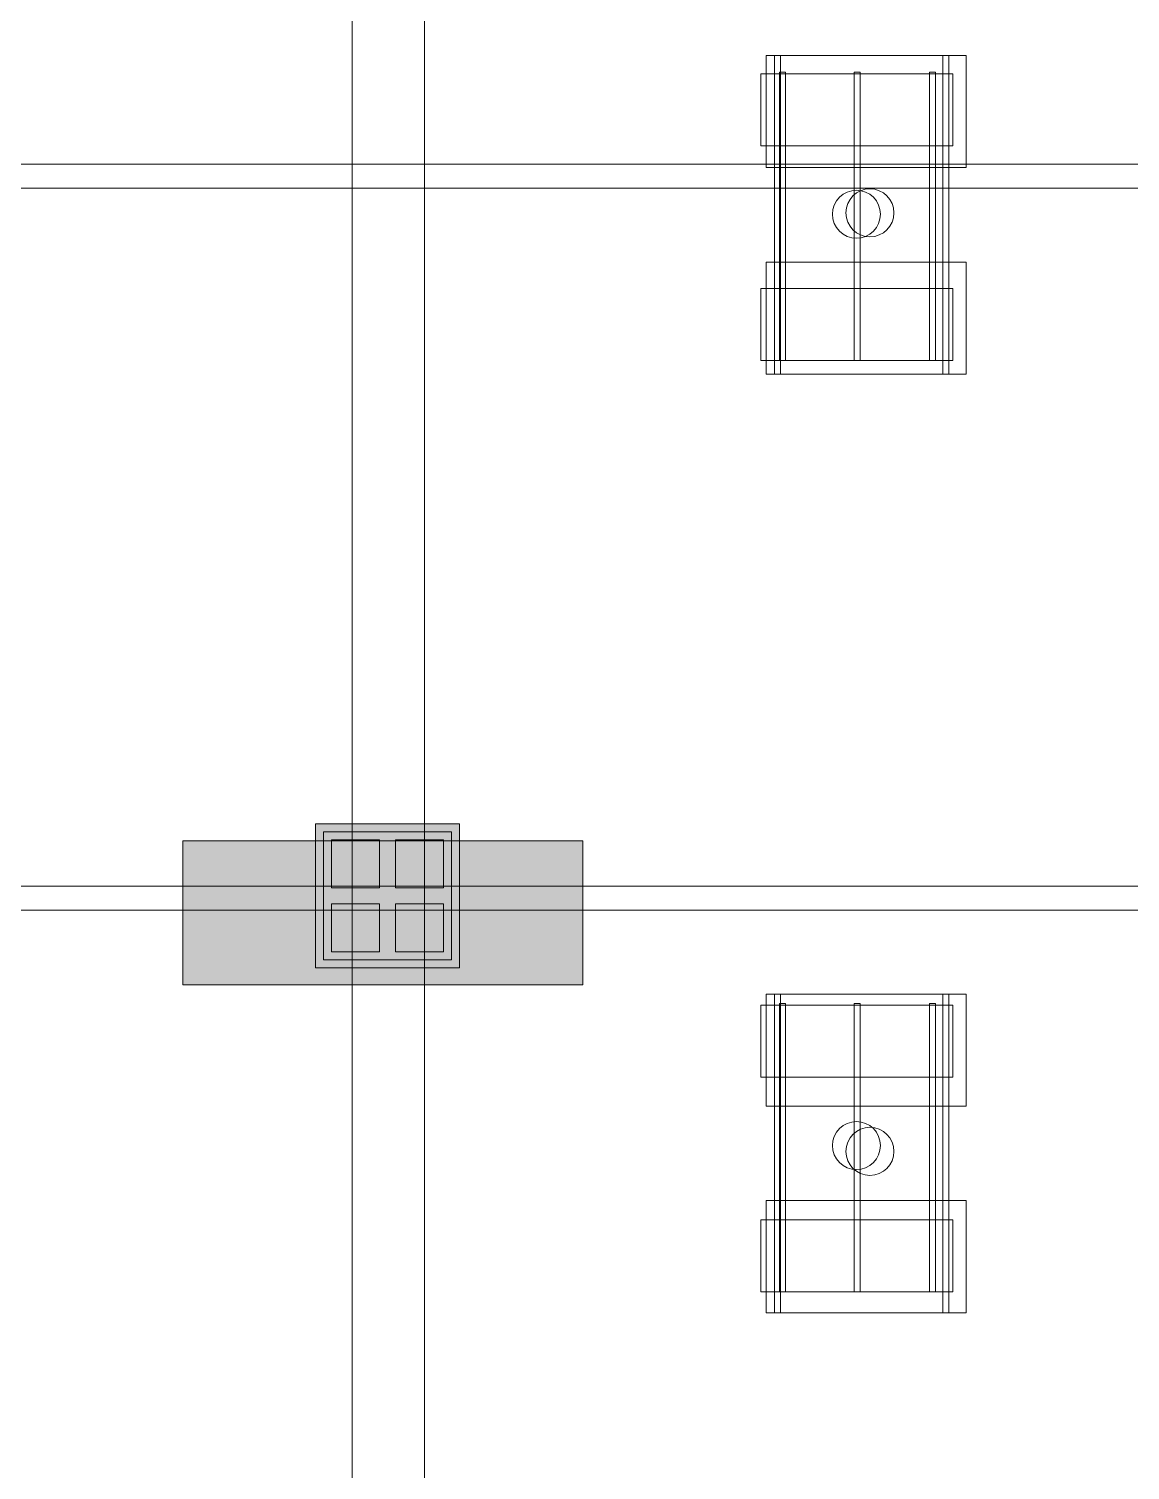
# Model space of a CAD drawing. Header units: inches. Extents: x -10671 to 1761, y -674 to 7170.
# Drawn here: x -3347.9 to -3072.7, y 2754.8 to 3114.8 of the extents above; entities that cross this region are included whole.
import ezdxf

# ---------------------------------------------------------------- set-up
doc = ezdxf.new("R2010")
doc.units = ezdxf.units.IN
doc.header["$LTSCALE"] = 19.2
doc.header["$MEASUREMENT"] = 0
for name, color, linetype, lineweight, true_color in [('DWG-bldg-utility box', 3, 'Continuous', 18, 0x00ff00), ('PDF', 6, 'Continuous', 5, 0xff00ff), ('Venue-NO HANG ZONE', 7, 'Continuous', 15, 0xdd0000), ('Venue-Rigging Steel-High', 7, 'Continuous', 5, 0x800000), ('Venue-Rigging Steel-Low', 7, 'Continuous', 5, 0x0000dd)]:
    doc.layers.add(name, color=color, linetype=linetype, lineweight=lineweight, true_color=true_color)
doc.layers.add('Venue-Ceiling-Lights', color=7, linetype='Continuous', lineweight=5)
doc.layers.add('Venue-Floor Pockets', color=7, linetype='Continuous', lineweight=5)

# ---------------------------------------------------------------- blocks, each defined once
blk = doc.blocks.new('FLOORBOX')
at = {"layer": 'Venue-Floor Pockets', "linetype": 'Continuous', "lineweight": 0, "true_color": 0xaaaaaa}
blk.add_hatch(color=253, dxfattribs=at).paths.add_polyline_path([(-18, 18), (18, 18), (18, -18), (-18, -18)])
at = {"layer": 'Venue-Floor Pockets', "linetype": 'Continuous', "lineweight": 0, "true_color": 0xbbbbbb}
blk.add_hatch(color=9, dxfattribs=at).paths.add_polyline_path([(-16, 16), (16, 16), (16, -16), (-16, -16)])
at = {"layer": 'Venue-Floor Pockets', "linetype": 'Continuous', "lineweight": 0, "true_color": 0xdddddd}
for points in [[(-14, 14), (-2, 14), (-2, 2), (-14, 2)], [(2, 14), (14, 14), (14, 2), (2, 2)], [(-14, -2), (-2, -2), (-2, -14), (-14, -14)], [(2, -2), (14, -2), (14, -14), (2, -14)]]:
    blk.add_hatch(color=254, dxfattribs=at).paths.add_polyline_path(points)
at = {"layer": 'Venue-Floor Pockets', "color": 7, "linetype": 'Continuous', "lineweight": 5, "flags": 128}
for points in [[(-18, 18), (18, 18), (18, -18), (-18, -18)], [(-16, 16), (16, 16), (16, -16), (-16, -16)], [(-14, 14), (-2, 14), (-2, 2), (-14, 2)], [(2, 14), (14, 14), (14, 2), (2, 2)], [(-14, -2), (-2, -2), (-2, -14), (-14, -14)], [(2, -2), (14, -2), (14, -14), (2, -14)]]:
    blk.add_lwpolyline(points, close=True, dxfattribs=at)
blk = doc.blocks.new('Group-1292-1')
at = {"layer": 'PDF'}
for points, invisible_edges in [([(-3147.08, 2835.9, 398), (-3144.41, 2840.89, 398), (-3139.91, 2841.79, 398), (-3147.08, 2835.9, 398)], 15), ([(-3139.91, 2841.79, 398), (-3138.78, 2830.36, 398), (-3147.08, 2835.9, 398), (-3139.91, 2841.79, 398)], 15), ([(-3147.08, 2835.9, 398), (-3146.62, 2838.2, 398), (-3144.41, 2840.89, 398), (-3147.08, 2835.9, 398)], 15), ([(-3142.25, 2841.79, 388), (-3144.41, 2840.89, 388), (-3146.62, 2838.2, 388), (-3142.25, 2841.79, 388)], 15), ([(-3143.37, 2830.36, 388), (-3142.25, 2841.79, 388), (-3146.62, 2838.2, 388), (-3143.37, 2830.36, 388)], 15), ([(-3146.62, 2838.2, 398), (-3146.07, 2839.24, 398), (-3144.41, 2840.89, 398), (-3146.62, 2838.2, 398)], 14), ([(-3144.41, 2840.89, 388), (-3146.07, 2839.24, 388), (-3146.62, 2838.2, 388), (-3144.41, 2840.89, 388)], 13), ([(-3146.07, 2839.24, 398), (-3145.32, 2840.15, 398), (-3144.41, 2840.89, 398), (-3146.07, 2839.24, 398)], 12), ([(-3144.41, 2840.89, 388), (-3145.32, 2840.15, 388), (-3146.07, 2839.24, 388), (-3144.41, 2840.89, 388)], 12), ([(-3144.41, 2840.89, 398), (-3143.37, 2841.45, 398), (-3142.25, 2841.79, 398), (-3144.41, 2840.89, 398)], 12), ([(-3144.41, 2840.89, 398), (-3142.25, 2841.79, 398), (-3139.91, 2841.79, 398), (-3144.41, 2840.89, 398)], 15), ([(-3142.25, 2841.79, 388), (-3143.37, 2841.45, 388), (-3144.41, 2840.89, 388), (-3142.25, 2841.79, 388)], 12), ([(-3143.37, 2830.36, 388), (-3135.08, 2835.9, 388), (-3142.25, 2841.79, 388), (-3143.37, 2830.36, 388)], 15), ([(-3142.25, 2841.79, 398), (-3141.08, 2841.9, 398), (-3139.91, 2841.79, 398), (-3142.25, 2841.79, 398)], 12), ([(-3139.91, 2841.79, 388), (-3141.08, 2841.9, 388), (-3142.25, 2841.79, 388), (-3139.91, 2841.79, 388)], 12), ([(-3137.74, 2840.89, 388), (-3139.91, 2841.79, 388), (-3142.25, 2841.79, 388), (-3137.74, 2840.89, 388)], 15), ([(-3135.08, 2835.9, 388), (-3137.74, 2840.89, 388), (-3142.25, 2841.79, 388), (-3135.08, 2835.9, 388)], 15), ([(-3139.91, 2841.79, 398), (-3138.78, 2841.45, 398), (-3137.74, 2840.89, 398), (-3139.91, 2841.79, 398)], 12), ([(-3139.91, 2841.79, 398), (-3137.74, 2840.89, 398), (-3135.53, 2838.2, 398), (-3139.91, 2841.79, 398)], 15), ([(-3139.91, 2841.79, 398), (-3135.53, 2838.2, 398), (-3138.78, 2830.36, 398), (-3139.91, 2841.79, 398)], 15), ([(-3137.74, 2840.89, 388), (-3138.78, 2841.45, 388), (-3139.91, 2841.79, 388), (-3137.74, 2840.89, 388)], 12), ([(-3137.74, 2840.89, 398), (-3136.83, 2840.15, 398), (-3136.09, 2839.24, 398), (-3137.74, 2840.89, 398)], 12), ([(-3137.74, 2840.89, 398), (-3136.09, 2839.24, 398), (-3135.53, 2838.2, 398), (-3137.74, 2840.89, 398)], 13), ([(-3136.09, 2839.24, 388), (-3136.83, 2840.15, 388), (-3137.74, 2840.89, 388), (-3136.09, 2839.24, 388)], 12), ([(-3135.53, 2838.2, 388), (-3136.09, 2839.24, 388), (-3137.74, 2840.89, 388), (-3135.53, 2838.2, 388)], 14), ([(-3135.08, 2835.9, 388), (-3135.53, 2838.2, 388), (-3137.74, 2840.89, 388), (-3135.08, 2835.9, 388)], 15), ([(-3147.08, 2835.9, 398), (-3146.96, 2837.07, 398), (-3146.62, 2838.2, 398), (-3147.08, 2835.9, 398)], 12), ([(-3146.62, 2838.2, 388), (-3146.96, 2837.07, 388), (-3147.08, 2835.9, 388), (-3146.62, 2838.2, 388)], 12), ([(-3146.62, 2838.2, 388), (-3147.08, 2835.9, 388), (-3146.07, 2832.57, 388), (-3146.62, 2838.2, 388)], 15), ([(-3146.62, 2838.2, 388), (-3146.07, 2832.57, 388), (-3143.37, 2830.36, 388), (-3146.62, 2838.2, 388)], 15), ([(-3135.53, 2838.2, 398), (-3136.09, 2832.57, 398), (-3138.78, 2830.36, 398), (-3135.53, 2838.2, 398)], 15), ([(-3135.53, 2838.2, 398), (-3135.08, 2835.9, 398), (-3136.09, 2832.57, 398), (-3135.53, 2838.2, 398)], 15), ([(-3135.53, 2838.2, 398), (-3135.19, 2837.07, 398), (-3135.08, 2835.9, 398), (-3135.53, 2838.2, 398)], 12), ([(-3135.08, 2835.9, 388), (-3135.19, 2837.07, 388), (-3135.53, 2838.2, 388), (-3135.08, 2835.9, 388)], 12), ([(-3146.07, 2832.57, 398), (-3146.96, 2834.73, 398), (-3147.08, 2835.9, 398), (-3146.07, 2832.57, 398)], 13), ([(-3145.32, 2831.66, 398), (-3146.07, 2832.57, 398), (-3147.08, 2835.9, 398), (-3145.32, 2831.66, 398)], 14), ([(-3138.78, 2830.36, 398), (-3145.32, 2831.66, 398), (-3147.08, 2835.9, 398), (-3138.78, 2830.36, 398)], 15), ([(-3147.08, 2835.9, 388), (-3146.96, 2834.73, 388), (-3146.07, 2832.57, 388), (-3147.08, 2835.9, 388)], 14), ([(-3146.07, 2832.57, 398), (-3146.62, 2833.61, 398), (-3146.96, 2834.73, 398), (-3146.07, 2832.57, 398)], 12), ([(-3146.96, 2834.73, 388), (-3146.62, 2833.61, 388), (-3146.07, 2832.57, 388), (-3146.96, 2834.73, 388)], 12), ([(-3143.37, 2830.36, 388), (-3136.83, 2831.66, 388), (-3135.08, 2835.9, 388), (-3143.37, 2830.36, 388)], 15), ([(-3136.83, 2831.66, 388), (-3136.09, 2832.57, 388), (-3135.08, 2835.9, 388), (-3136.83, 2831.66, 388)], 14), ([(-3135.08, 2835.9, 398), (-3135.19, 2834.73, 398), (-3136.09, 2832.57, 398), (-3135.08, 2835.9, 398)], 14), ([(-3136.09, 2832.57, 388), (-3135.19, 2834.73, 388), (-3135.08, 2835.9, 388), (-3136.09, 2832.57, 388)], 13), ([(-3135.19, 2834.73, 398), (-3135.53, 2833.61, 398), (-3136.09, 2832.57, 398), (-3135.19, 2834.73, 398)], 12), ([(-3136.09, 2832.57, 388), (-3135.53, 2833.61, 388), (-3135.19, 2834.73, 388), (-3136.09, 2832.57, 388)], 12), ([(-3146.07, 2832.57, 388), (-3145.32, 2831.66, 388), (-3143.37, 2830.36, 388), (-3146.07, 2832.57, 388)], 14), ([(-3143.37, 2830.36, 398), (-3144.41, 2830.91, 398), (-3145.32, 2831.66, 398), (-3143.37, 2830.36, 398)], 12), ([(-3142.25, 2830.02, 398), (-3143.37, 2830.36, 398), (-3145.32, 2831.66, 398), (-3142.25, 2830.02, 398)], 14), ([(-3138.78, 2830.36, 398), (-3142.25, 2830.02, 398), (-3145.32, 2831.66, 398), (-3138.78, 2830.36, 398)], 15), ([(-3145.32, 2831.66, 388), (-3144.41, 2830.91, 388), (-3143.37, 2830.36, 388), (-3145.32, 2831.66, 388)], 12), ([(-3143.37, 2830.36, 388), (-3139.91, 2830.02, 388), (-3136.83, 2831.66, 388), (-3143.37, 2830.36, 388)], 15), ([(-3143.37, 2830.36, 388), (-3142.25, 2830.02, 388), (-3139.91, 2830.02, 388), (-3143.37, 2830.36, 388)], 14), ([(-3138.78, 2830.36, 398), (-3139.91, 2830.02, 398), (-3142.25, 2830.02, 398), (-3138.78, 2830.36, 398)], 14), ([(-3139.91, 2830.02, 398), (-3141.08, 2829.9, 398), (-3142.25, 2830.02, 398), (-3139.91, 2830.02, 398)], 12), ([(-3142.25, 2830.02, 388), (-3141.08, 2829.9, 388), (-3139.91, 2830.02, 388), (-3142.25, 2830.02, 388)], 12), ([(-3139.91, 2830.02, 388), (-3138.78, 2830.36, 388), (-3136.83, 2831.66, 388), (-3139.91, 2830.02, 388)], 14), ([(-3136.09, 2832.57, 398), (-3136.83, 2831.66, 398), (-3138.78, 2830.36, 398), (-3136.09, 2832.57, 398)], 14), ([(-3136.83, 2831.66, 398), (-3137.74, 2830.91, 398), (-3138.78, 2830.36, 398), (-3136.83, 2831.66, 398)], 12), ([(-3138.78, 2830.36, 388), (-3137.74, 2830.91, 388), (-3136.83, 2831.66, 388), (-3138.78, 2830.36, 388)], 12)]:
    blk.add_3dface(points, dxfattribs=dict(at, invisible_edges=invisible_edges))
for points in [[(-3145.32, 2840.15, 388), (-3145.32, 2840.15, 398), (-3144.41, 2840.89, 398), (-3144.41, 2840.89, 388)], [(-3144.41, 2840.89, 388), (-3144.41, 2840.89, 398), (-3143.37, 2841.45, 398), (-3143.37, 2841.45, 388)], [(-3143.37, 2841.45, 388), (-3143.37, 2841.45, 398), (-3142.25, 2841.79, 398), (-3142.25, 2841.79, 388)], [(-3142.25, 2841.79, 388), (-3142.25, 2841.79, 398), (-3141.08, 2841.9, 398), (-3141.08, 2841.9, 388)], [(-3141.08, 2841.9, 388), (-3141.08, 2841.9, 398), (-3139.91, 2841.79, 398), (-3139.91, 2841.79, 388)], [(-3139.91, 2841.79, 388), (-3139.91, 2841.79, 398), (-3138.78, 2841.45, 398), (-3138.78, 2841.45, 388)], [(-3138.78, 2841.45, 388), (-3138.78, 2841.45, 398), (-3137.74, 2840.89, 398), (-3137.74, 2840.89, 388)], [(-3137.74, 2840.89, 388), (-3137.74, 2840.89, 398), (-3136.83, 2840.15, 398), (-3136.83, 2840.15, 388)], [(-3147.08, 2835.9, 388), (-3147.08, 2835.9, 398), (-3146.96, 2837.07, 398), (-3146.96, 2837.07, 388)], [(-3146.96, 2837.07, 388), (-3146.96, 2837.07, 398), (-3146.62, 2838.2, 398), (-3146.62, 2838.2, 388)], [(-3146.62, 2838.2, 388), (-3146.62, 2838.2, 398), (-3146.07, 2839.24, 398), (-3146.07, 2839.24, 388)], [(-3146.07, 2839.24, 388), (-3146.07, 2839.24, 398), (-3145.32, 2840.15, 398), (-3145.32, 2840.15, 388)], [(-3136.83, 2840.15, 388), (-3136.83, 2840.15, 398), (-3136.09, 2839.24, 398), (-3136.09, 2839.24, 388)], [(-3136.09, 2839.24, 388), (-3136.09, 2839.24, 398), (-3135.53, 2838.2, 398), (-3135.53, 2838.2, 388)], [(-3135.53, 2838.2, 388), (-3135.53, 2838.2, 398), (-3135.19, 2837.07, 398), (-3135.19, 2837.07, 388)], [(-3135.19, 2837.07, 388), (-3135.19, 2837.07, 398), (-3135.08, 2835.9, 398), (-3135.08, 2835.9, 388)], [(-3146.96, 2834.73, 388), (-3146.96, 2834.73, 398), (-3147.08, 2835.9, 398), (-3147.08, 2835.9, 388)], [(-3146.62, 2833.61, 388), (-3146.62, 2833.61, 398), (-3146.96, 2834.73, 398), (-3146.96, 2834.73, 388)], [(-3146.07, 2832.57, 388), (-3146.07, 2832.57, 398), (-3146.62, 2833.61, 398), (-3146.62, 2833.61, 388)], [(-3135.53, 2833.61, 388), (-3135.53, 2833.61, 398), (-3136.09, 2832.57, 398), (-3136.09, 2832.57, 388)], [(-3135.19, 2834.73, 388), (-3135.19, 2834.73, 398), (-3135.53, 2833.61, 398), (-3135.53, 2833.61, 388)], [(-3135.08, 2835.9, 388), (-3135.08, 2835.9, 398), (-3135.19, 2834.73, 398), (-3135.19, 2834.73, 388)], [(-3145.32, 2831.66, 388), (-3145.32, 2831.66, 398), (-3146.07, 2832.57, 398), (-3146.07, 2832.57, 388)], [(-3144.41, 2830.91, 388), (-3144.41, 2830.91, 398), (-3145.32, 2831.66, 398), (-3145.32, 2831.66, 388)], [(-3143.37, 2830.36, 388), (-3143.37, 2830.36, 398), (-3144.41, 2830.91, 398), (-3144.41, 2830.91, 388)], [(-3142.25, 2830.02, 388), (-3142.25, 2830.02, 398), (-3143.37, 2830.36, 398), (-3143.37, 2830.36, 388)], [(-3141.08, 2829.9, 388), (-3141.08, 2829.9, 398), (-3142.25, 2830.02, 398), (-3142.25, 2830.02, 388)], [(-3139.91, 2830.02, 388), (-3139.91, 2830.02, 398), (-3141.08, 2829.9, 398), (-3141.08, 2829.9, 388)], [(-3138.78, 2830.36, 388), (-3138.78, 2830.36, 398), (-3139.91, 2830.02, 398), (-3139.91, 2830.02, 388)], [(-3137.74, 2830.91, 388), (-3137.74, 2830.91, 398), (-3138.78, 2830.36, 398), (-3138.78, 2830.36, 388)], [(-3136.83, 2831.66, 388), (-3136.83, 2831.66, 398), (-3137.74, 2830.91, 398), (-3137.74, 2830.91, 388)], [(-3136.09, 2832.57, 388), (-3136.09, 2832.57, 398), (-3136.83, 2831.66, 398), (-3136.83, 2831.66, 388)]]:
    blk.add_3dface(points, dxfattribs=at)
blk = doc.blocks.new('Group-1293-1')
at = {"layer": 'PDF'}
for points in [[(-3164.95, 2871.01, 393.91), (-3164.95, 2871.01, 397.91), (-3116.95, 2871.01, 397.91), (-3116.95, 2871.01, 393.91)], [(-3164.95, 2853.01, 393.91), (-3164.95, 2853.01, 397.91), (-3164.95, 2871.01, 397.91), (-3164.95, 2871.01, 393.91)], [(-3116.95, 2871.01, 397.91), (-3164.95, 2871.01, 397.91), (-3164.95, 2853.01, 397.91), (-3116.95, 2853.01, 397.91)], [(-3116.95, 2853.01, 393.91), (-3164.95, 2853.01, 393.91), (-3164.95, 2871.01, 393.91), (-3116.95, 2871.01, 393.91)], [(-3116.95, 2871.01, 393.91), (-3116.95, 2871.01, 397.91), (-3116.95, 2853.01, 397.91), (-3116.95, 2853.01, 393.91)], [(-3116.95, 2853.01, 393.91), (-3116.95, 2853.01, 397.91), (-3164.95, 2853.01, 397.91), (-3164.95, 2853.01, 393.91)]]:
    blk.add_3dface(points, dxfattribs=at)
blk = doc.blocks.new('Group-1294-1')
at = {"layer": 'PDF'}
for points in [[(-3122.85, 2871.4, 397.97), (-3122.85, 2871.4, 398.97), (-3121.35, 2871.4, 398.97), (-3121.35, 2871.4, 397.97)], [(-3122.85, 2799.4, 397.97), (-3122.85, 2799.4, 398.97), (-3122.85, 2871.4, 398.97), (-3122.85, 2871.4, 397.97)], [(-3121.35, 2871.4, 398.97), (-3122.85, 2871.4, 398.97), (-3122.85, 2799.4, 398.97), (-3121.35, 2799.4, 398.97)], [(-3121.35, 2799.4, 397.97), (-3122.85, 2799.4, 397.97), (-3122.85, 2871.4, 397.97), (-3121.35, 2871.4, 397.97)], [(-3121.35, 2871.4, 397.97), (-3121.35, 2871.4, 398.97), (-3121.35, 2799.4, 398.97), (-3121.35, 2799.4, 397.97)], [(-3121.35, 2799.4, 397.97), (-3121.35, 2799.4, 398.97), (-3122.85, 2799.4, 398.97), (-3122.85, 2799.4, 397.97)]]:
    blk.add_3dface(points, dxfattribs=at)
blk = doc.blocks.new('Group-1295-1')
at = {"layer": 'PDF'}
for points in [[(-3141.67, 2871.4, 397.97), (-3141.67, 2871.4, 398.97), (-3140.17, 2871.4, 398.97), (-3140.17, 2871.4, 397.97)], [(-3141.67, 2799.4, 397.97), (-3141.67, 2799.4, 398.97), (-3141.67, 2871.4, 398.97), (-3141.67, 2871.4, 397.97)], [(-3140.17, 2871.4, 398.97), (-3141.67, 2871.4, 398.97), (-3141.67, 2799.4, 398.97), (-3140.17, 2799.4, 398.97)], [(-3140.17, 2799.4, 397.97), (-3141.67, 2799.4, 397.97), (-3141.67, 2871.4, 397.97), (-3140.17, 2871.4, 397.97)], [(-3140.17, 2871.4, 397.97), (-3140.17, 2871.4, 398.97), (-3140.17, 2799.4, 398.97), (-3140.17, 2799.4, 397.97)], [(-3140.17, 2799.4, 397.97), (-3140.17, 2799.4, 398.97), (-3141.67, 2799.4, 398.97), (-3141.67, 2799.4, 397.97)]]:
    blk.add_3dface(points, dxfattribs=at)
blk = doc.blocks.new('Group-1296-1')
at = {"layer": 'PDF'}
for points in [[(-3160.26, 2871.4, 397.97), (-3160.26, 2871.4, 398.97), (-3158.76, 2871.4, 398.97), (-3158.76, 2871.4, 397.97)], [(-3160.26, 2799.4, 397.97), (-3160.26, 2799.4, 398.97), (-3160.26, 2871.4, 398.97), (-3160.26, 2871.4, 397.97)], [(-3158.76, 2871.4, 398.97), (-3160.26, 2871.4, 398.97), (-3160.26, 2799.4, 398.97), (-3158.76, 2799.4, 398.97)], [(-3158.76, 2799.4, 397.97), (-3160.26, 2799.4, 397.97), (-3160.26, 2871.4, 397.97), (-3158.76, 2871.4, 397.97)], [(-3158.76, 2871.4, 397.97), (-3158.76, 2871.4, 398.97), (-3158.76, 2799.4, 398.97), (-3158.76, 2799.4, 397.97)], [(-3158.76, 2799.4, 397.97), (-3158.76, 2799.4, 398.97), (-3160.26, 2799.4, 398.97), (-3160.26, 2799.4, 397.97)]]:
    blk.add_3dface(points, dxfattribs=at)
blk = doc.blocks.new('Group-1297-1')
at = {"layer": 'PDF'}
for points in [[(-3164.95, 2817.38, 393.91), (-3164.95, 2817.38, 397.91), (-3116.95, 2817.38, 397.91), (-3116.95, 2817.38, 393.91)], [(-3164.95, 2799.38, 393.91), (-3164.95, 2799.38, 397.91), (-3164.95, 2817.38, 397.91), (-3164.95, 2817.38, 393.91)], [(-3116.95, 2817.38, 397.91), (-3164.95, 2817.38, 397.91), (-3164.95, 2799.38, 397.91), (-3116.95, 2799.38, 397.91)], [(-3116.95, 2799.38, 393.91), (-3164.95, 2799.38, 393.91), (-3164.95, 2817.38, 393.91), (-3116.95, 2817.38, 393.91)], [(-3116.95, 2817.38, 393.91), (-3116.95, 2817.38, 397.91), (-3116.95, 2799.38, 397.91), (-3116.95, 2799.38, 393.91)], [(-3116.95, 2799.38, 393.91), (-3116.95, 2799.38, 397.91), (-3164.95, 2799.38, 397.91), (-3164.95, 2799.38, 393.91)]]:
    blk.add_3dface(points, dxfattribs=at)
blk = doc.blocks.new('Group-1298-1')
at = {"layer": 'PDF'}
for name in ['Group-1293-1', 'Group-1296-1', 'Group-1295-1', 'Group-1294-1', 'Group-1292-1', 'Group-1297-1']:
    blk.add_blockref(name, (0, 0), dxfattribs=at)
blk = doc.blocks.new('Group-1556-1')
at = {"layer": 'PDF'}
for points in [[(-3142.25, 3074.42, 388), (-3142.25, 3074.42, 398), (-3141.08, 3074.53, 398), (-3141.08, 3074.53, 388)], [(-3141.08, 3074.53, 388), (-3141.08, 3074.53, 398), (-3139.91, 3074.42, 398), (-3139.91, 3074.42, 388)], [(-3146.62, 3070.83, 388), (-3146.62, 3070.83, 398), (-3146.07, 3071.87, 398), (-3146.07, 3071.87, 388)], [(-3146.07, 3071.87, 388), (-3146.07, 3071.87, 398), (-3145.32, 3072.78, 398), (-3145.32, 3072.78, 388)], [(-3145.32, 3072.78, 388), (-3145.32, 3072.78, 398), (-3144.41, 3073.52, 398), (-3144.41, 3073.52, 388)], [(-3144.41, 3073.52, 388), (-3144.41, 3073.52, 398), (-3143.37, 3074.08, 398), (-3143.37, 3074.08, 388)], [(-3143.37, 3074.08, 388), (-3143.37, 3074.08, 398), (-3142.25, 3074.42, 398), (-3142.25, 3074.42, 388)], [(-3139.91, 3074.42, 388), (-3139.91, 3074.42, 398), (-3138.78, 3074.08, 398), (-3138.78, 3074.08, 388)], [(-3138.78, 3074.08, 388), (-3138.78, 3074.08, 398), (-3137.74, 3073.52, 398), (-3137.74, 3073.52, 388)], [(-3137.74, 3073.52, 388), (-3137.74, 3073.52, 398), (-3136.83, 3072.78, 398), (-3136.83, 3072.78, 388)], [(-3136.83, 3072.78, 388), (-3136.83, 3072.78, 398), (-3136.09, 3071.87, 398), (-3136.09, 3071.87, 388)], [(-3136.09, 3071.87, 388), (-3136.09, 3071.87, 398), (-3135.53, 3070.83, 398), (-3135.53, 3070.83, 388)], [(-3147.08, 3068.53, 388), (-3147.08, 3068.53, 398), (-3146.96, 3069.7, 398), (-3146.96, 3069.7, 388)], [(-3146.96, 3067.36, 388), (-3146.96, 3067.36, 398), (-3147.08, 3068.53, 398), (-3147.08, 3068.53, 388)], [(-3146.96, 3069.7, 388), (-3146.96, 3069.7, 398), (-3146.62, 3070.83, 398), (-3146.62, 3070.83, 388)], [(-3146.62, 3066.24, 388), (-3146.62, 3066.24, 398), (-3146.96, 3067.36, 398), (-3146.96, 3067.36, 388)], [(-3135.53, 3070.83, 388), (-3135.53, 3070.83, 398), (-3135.19, 3069.7, 398), (-3135.19, 3069.7, 388)], [(-3135.19, 3067.36, 388), (-3135.19, 3067.36, 398), (-3135.53, 3066.24, 398), (-3135.53, 3066.24, 388)], [(-3135.19, 3069.7, 388), (-3135.19, 3069.7, 398), (-3135.08, 3068.53, 398), (-3135.08, 3068.53, 388)], [(-3135.08, 3068.53, 388), (-3135.08, 3068.53, 398), (-3135.19, 3067.36, 398), (-3135.19, 3067.36, 388)], [(-3146.07, 3065.2, 388), (-3146.07, 3065.2, 398), (-3146.62, 3066.24, 398), (-3146.62, 3066.24, 388)], [(-3145.32, 3064.29, 388), (-3145.32, 3064.29, 398), (-3146.07, 3065.2, 398), (-3146.07, 3065.2, 388)], [(-3144.41, 3063.54, 388), (-3144.41, 3063.54, 398), (-3145.32, 3064.29, 398), (-3145.32, 3064.29, 388)], [(-3136.83, 3064.29, 388), (-3136.83, 3064.29, 398), (-3137.74, 3063.54, 398), (-3137.74, 3063.54, 388)], [(-3136.09, 3065.2, 388), (-3136.09, 3065.2, 398), (-3136.83, 3064.29, 398), (-3136.83, 3064.29, 388)], [(-3135.53, 3066.24, 388), (-3135.53, 3066.24, 398), (-3136.09, 3065.2, 398), (-3136.09, 3065.2, 388)], [(-3143.37, 3062.99, 388), (-3143.37, 3062.99, 398), (-3144.41, 3063.54, 398), (-3144.41, 3063.54, 388)], [(-3142.25, 3062.65, 388), (-3142.25, 3062.65, 398), (-3143.37, 3062.99, 398), (-3143.37, 3062.99, 388)], [(-3141.08, 3062.53, 388), (-3141.08, 3062.53, 398), (-3142.25, 3062.65, 398), (-3142.25, 3062.65, 388)], [(-3139.91, 3062.65, 388), (-3139.91, 3062.65, 398), (-3141.08, 3062.53, 398), (-3141.08, 3062.53, 388)], [(-3138.78, 3062.99, 388), (-3138.78, 3062.99, 398), (-3139.91, 3062.65, 398), (-3139.91, 3062.65, 388)], [(-3137.74, 3063.54, 388), (-3137.74, 3063.54, 398), (-3138.78, 3062.99, 398), (-3138.78, 3062.99, 388)]]:
    blk.add_3dface(points, dxfattribs=at)
for points, invisible_edges in [([(-3142.25, 3074.42, 398), (-3141.08, 3074.53, 398), (-3139.91, 3074.42, 398), (-3142.25, 3074.42, 398)], 12), ([(-3139.91, 3074.42, 388), (-3141.08, 3074.53, 388), (-3142.25, 3074.42, 388), (-3139.91, 3074.42, 388)], 12), ([(-3146.96, 3067.36, 398), (-3146.07, 3071.87, 398), (-3144.41, 3073.52, 398), (-3146.96, 3067.36, 398)], 15), ([(-3146.96, 3067.36, 398), (-3144.41, 3073.52, 398), (-3136.09, 3071.87, 398), (-3146.96, 3067.36, 398)], 15), ([(-3146.96, 3069.7, 398), (-3146.62, 3070.83, 398), (-3146.07, 3071.87, 398), (-3146.96, 3069.7, 398)], 12), ([(-3146.96, 3067.36, 398), (-3146.96, 3069.7, 398), (-3146.07, 3071.87, 398), (-3146.96, 3067.36, 398)], 15), ([(-3136.09, 3071.87, 398), (-3136.83, 3064.29, 398), (-3146.96, 3067.36, 398), (-3136.09, 3071.87, 398)], 15), ([(-3146.07, 3071.87, 388), (-3146.62, 3070.83, 388), (-3146.96, 3069.7, 388), (-3146.07, 3071.87, 388)], 12), ([(-3146.07, 3071.87, 388), (-3146.96, 3069.7, 388), (-3146.96, 3067.36, 388), (-3146.07, 3071.87, 388)], 15), ([(-3146.07, 3071.87, 388), (-3146.96, 3067.36, 388), (-3145.32, 3064.29, 388), (-3146.07, 3071.87, 388)], 15), ([(-3142.25, 3074.42, 388), (-3144.41, 3073.52, 388), (-3146.07, 3071.87, 388), (-3142.25, 3074.42, 388)], 15), ([(-3137.74, 3073.52, 388), (-3142.25, 3074.42, 388), (-3146.07, 3071.87, 388), (-3137.74, 3073.52, 388)], 15), ([(-3146.07, 3071.87, 398), (-3145.32, 3072.78, 398), (-3144.41, 3073.52, 398), (-3146.07, 3071.87, 398)], 12), ([(-3144.41, 3073.52, 388), (-3145.32, 3072.78, 388), (-3146.07, 3071.87, 388), (-3144.41, 3073.52, 388)], 12), ([(-3135.19, 3067.36, 388), (-3137.74, 3073.52, 388), (-3146.07, 3071.87, 388), (-3135.19, 3067.36, 388)], 15), ([(-3146.07, 3071.87, 388), (-3145.32, 3064.29, 388), (-3135.19, 3067.36, 388), (-3146.07, 3071.87, 388)], 15), ([(-3144.41, 3073.52, 398), (-3143.37, 3074.08, 398), (-3142.25, 3074.42, 398), (-3144.41, 3073.52, 398)], 12), ([(-3144.41, 3073.52, 398), (-3142.25, 3074.42, 398), (-3139.91, 3074.42, 398), (-3144.41, 3073.52, 398)], 15), ([(-3144.41, 3073.52, 398), (-3139.91, 3074.42, 398), (-3136.09, 3071.87, 398), (-3144.41, 3073.52, 398)], 15), ([(-3142.25, 3074.42, 388), (-3143.37, 3074.08, 388), (-3144.41, 3073.52, 388), (-3142.25, 3074.42, 388)], 12), ([(-3137.74, 3073.52, 388), (-3139.91, 3074.42, 388), (-3142.25, 3074.42, 388), (-3137.74, 3073.52, 388)], 15), ([(-3139.91, 3074.42, 398), (-3138.78, 3074.08, 398), (-3137.74, 3073.52, 398), (-3139.91, 3074.42, 398)], 12), ([(-3139.91, 3074.42, 398), (-3137.74, 3073.52, 398), (-3136.09, 3071.87, 398), (-3139.91, 3074.42, 398)], 15), ([(-3137.74, 3073.52, 388), (-3138.78, 3074.08, 388), (-3139.91, 3074.42, 388), (-3137.74, 3073.52, 388)], 12), ([(-3137.74, 3073.52, 398), (-3136.83, 3072.78, 398), (-3136.09, 3071.87, 398), (-3137.74, 3073.52, 398)], 12), ([(-3136.09, 3071.87, 388), (-3136.83, 3072.78, 388), (-3137.74, 3073.52, 388), (-3136.09, 3071.87, 388)], 12), ([(-3135.19, 3067.36, 388), (-3136.09, 3071.87, 388), (-3137.74, 3073.52, 388), (-3135.19, 3067.36, 388)], 15), ([(-3136.09, 3071.87, 398), (-3135.19, 3067.36, 398), (-3136.83, 3064.29, 398), (-3136.09, 3071.87, 398)], 15), ([(-3136.09, 3071.87, 398), (-3135.53, 3070.83, 398), (-3135.19, 3069.7, 398), (-3136.09, 3071.87, 398)], 12), ([(-3136.09, 3071.87, 398), (-3135.19, 3069.7, 398), (-3135.19, 3067.36, 398), (-3136.09, 3071.87, 398)], 15), ([(-3135.19, 3069.7, 388), (-3135.53, 3070.83, 388), (-3136.09, 3071.87, 388), (-3135.19, 3069.7, 388)], 12), ([(-3135.19, 3067.36, 388), (-3135.19, 3069.7, 388), (-3136.09, 3071.87, 388), (-3135.19, 3067.36, 388)], 15), ([(-3146.96, 3067.36, 398), (-3147.08, 3068.53, 398), (-3146.96, 3069.7, 398), (-3146.96, 3067.36, 398)], 12), ([(-3146.96, 3069.7, 388), (-3147.08, 3068.53, 388), (-3146.96, 3067.36, 388), (-3146.96, 3069.7, 388)], 12), ([(-3145.32, 3064.29, 398), (-3146.62, 3066.24, 398), (-3146.96, 3067.36, 398), (-3145.32, 3064.29, 398)], 13), ([(-3142.25, 3062.65, 398), (-3145.32, 3064.29, 398), (-3146.96, 3067.36, 398), (-3142.25, 3062.65, 398)], 15), ([(-3136.83, 3064.29, 398), (-3142.25, 3062.65, 398), (-3146.96, 3067.36, 398), (-3136.83, 3064.29, 398)], 15), ([(-3146.96, 3067.36, 388), (-3146.62, 3066.24, 388), (-3145.32, 3064.29, 388), (-3146.96, 3067.36, 388)], 14), ([(-3145.32, 3064.29, 388), (-3139.91, 3062.65, 388), (-3135.19, 3067.36, 388), (-3145.32, 3064.29, 388)], 15), ([(-3139.91, 3062.65, 388), (-3136.83, 3064.29, 388), (-3135.19, 3067.36, 388), (-3139.91, 3062.65, 388)], 15), ([(-3135.19, 3067.36, 398), (-3135.53, 3066.24, 398), (-3136.83, 3064.29, 398), (-3135.19, 3067.36, 398)], 14), ([(-3136.83, 3064.29, 388), (-3135.53, 3066.24, 388), (-3135.19, 3067.36, 388), (-3136.83, 3064.29, 388)], 13), ([(-3135.19, 3069.7, 398), (-3135.08, 3068.53, 398), (-3135.19, 3067.36, 398), (-3135.19, 3069.7, 398)], 12), ([(-3135.19, 3067.36, 388), (-3135.08, 3068.53, 388), (-3135.19, 3069.7, 388), (-3135.19, 3067.36, 388)], 12), ([(-3145.32, 3064.29, 398), (-3146.07, 3065.2, 398), (-3146.62, 3066.24, 398), (-3145.32, 3064.29, 398)], 12), ([(-3146.62, 3066.24, 388), (-3146.07, 3065.2, 388), (-3145.32, 3064.29, 388), (-3146.62, 3066.24, 388)], 12), ([(-3143.37, 3062.99, 398), (-3144.41, 3063.54, 398), (-3145.32, 3064.29, 398), (-3143.37, 3062.99, 398)], 12), ([(-3142.25, 3062.65, 398), (-3143.37, 3062.99, 398), (-3145.32, 3064.29, 398), (-3142.25, 3062.65, 398)], 14), ([(-3145.32, 3064.29, 388), (-3144.41, 3063.54, 388), (-3143.37, 3062.99, 388), (-3145.32, 3064.29, 388)], 12), ([(-3145.32, 3064.29, 388), (-3143.37, 3062.99, 388), (-3139.91, 3062.65, 388), (-3145.32, 3064.29, 388)], 15), ([(-3136.83, 3064.29, 398), (-3138.78, 3062.99, 398), (-3142.25, 3062.65, 398), (-3136.83, 3064.29, 398)], 15), ([(-3139.91, 3062.65, 388), (-3138.78, 3062.99, 388), (-3136.83, 3064.29, 388), (-3139.91, 3062.65, 388)], 14), ([(-3136.83, 3064.29, 398), (-3137.74, 3063.54, 398), (-3138.78, 3062.99, 398), (-3136.83, 3064.29, 398)], 12), ([(-3138.78, 3062.99, 388), (-3137.74, 3063.54, 388), (-3136.83, 3064.29, 388), (-3138.78, 3062.99, 388)], 12), ([(-3135.53, 3066.24, 398), (-3136.09, 3065.2, 398), (-3136.83, 3064.29, 398), (-3135.53, 3066.24, 398)], 12), ([(-3136.83, 3064.29, 388), (-3136.09, 3065.2, 388), (-3135.53, 3066.24, 388), (-3136.83, 3064.29, 388)], 12), ([(-3143.37, 3062.99, 388), (-3142.25, 3062.65, 388), (-3139.91, 3062.65, 388), (-3143.37, 3062.99, 388)], 14), ([(-3138.78, 3062.99, 398), (-3139.91, 3062.65, 398), (-3142.25, 3062.65, 398), (-3138.78, 3062.99, 398)], 14), ([(-3139.91, 3062.65, 398), (-3141.08, 3062.53, 398), (-3142.25, 3062.65, 398), (-3139.91, 3062.65, 398)], 12), ([(-3142.25, 3062.65, 388), (-3141.08, 3062.53, 388), (-3139.91, 3062.65, 388), (-3142.25, 3062.65, 388)], 12)]:
    blk.add_3dface(points, dxfattribs=dict(at, invisible_edges=invisible_edges))
blk = doc.blocks.new('Group-1557-1')
at = {"layer": 'PDF'}
for points in [[(-3164.95, 3103.64, 393.91), (-3164.95, 3103.64, 397.91), (-3116.95, 3103.64, 397.91), (-3116.95, 3103.64, 393.91)], [(-3164.95, 3085.64, 393.91), (-3164.95, 3085.64, 397.91), (-3164.95, 3103.64, 397.91), (-3164.95, 3103.64, 393.91)], [(-3116.95, 3103.64, 397.91), (-3164.95, 3103.64, 397.91), (-3164.95, 3085.64, 397.91), (-3116.95, 3085.64, 397.91)], [(-3116.95, 3085.64, 393.91), (-3164.95, 3085.64, 393.91), (-3164.95, 3103.64, 393.91), (-3116.95, 3103.64, 393.91)], [(-3116.95, 3103.64, 393.91), (-3116.95, 3103.64, 397.91), (-3116.95, 3085.64, 397.91), (-3116.95, 3085.64, 393.91)], [(-3116.95, 3085.64, 393.91), (-3116.95, 3085.64, 397.91), (-3164.95, 3085.64, 397.91), (-3164.95, 3085.64, 393.91)]]:
    blk.add_3dface(points, dxfattribs=at)
blk = doc.blocks.new('Group-1558-1')
at = {"layer": 'PDF'}
for points in [[(-3122.85, 3104.03, 397.97), (-3122.85, 3104.03, 398.97), (-3121.35, 3104.03, 398.97), (-3121.35, 3104.03, 397.97)], [(-3122.85, 3032.03, 397.97), (-3122.85, 3032.03, 398.97), (-3122.85, 3104.03, 398.97), (-3122.85, 3104.03, 397.97)], [(-3121.35, 3104.03, 398.97), (-3122.85, 3104.03, 398.97), (-3122.85, 3032.03, 398.97), (-3121.35, 3032.03, 398.97)], [(-3121.35, 3032.03, 397.97), (-3122.85, 3032.03, 397.97), (-3122.85, 3104.03, 397.97), (-3121.35, 3104.03, 397.97)], [(-3121.35, 3104.03, 397.97), (-3121.35, 3104.03, 398.97), (-3121.35, 3032.03, 398.97), (-3121.35, 3032.03, 397.97)], [(-3121.35, 3032.03, 397.97), (-3121.35, 3032.03, 398.97), (-3122.85, 3032.03, 398.97), (-3122.85, 3032.03, 397.97)]]:
    blk.add_3dface(points, dxfattribs=at)
blk = doc.blocks.new('Group-1559-1')
at = {"layer": 'PDF'}
for points in [[(-3141.67, 3104.03, 397.97), (-3141.67, 3104.03, 398.97), (-3140.17, 3104.03, 398.97), (-3140.17, 3104.03, 397.97)], [(-3141.67, 3032.03, 397.97), (-3141.67, 3032.03, 398.97), (-3141.67, 3104.03, 398.97), (-3141.67, 3104.03, 397.97)], [(-3140.17, 3104.03, 398.97), (-3141.67, 3104.03, 398.97), (-3141.67, 3032.03, 398.97), (-3140.17, 3032.03, 398.97)], [(-3140.17, 3032.03, 397.97), (-3141.67, 3032.03, 397.97), (-3141.67, 3104.03, 397.97), (-3140.17, 3104.03, 397.97)], [(-3140.17, 3104.03, 397.97), (-3140.17, 3104.03, 398.97), (-3140.17, 3032.03, 398.97), (-3140.17, 3032.03, 397.97)], [(-3140.17, 3032.03, 397.97), (-3140.17, 3032.03, 398.97), (-3141.67, 3032.03, 398.97), (-3141.67, 3032.03, 397.97)]]:
    blk.add_3dface(points, dxfattribs=at)
blk = doc.blocks.new('Group-1560-1')
at = {"layer": 'PDF'}
for points in [[(-3160.26, 3104.03, 397.97), (-3160.26, 3104.03, 398.97), (-3158.76, 3104.03, 398.97), (-3158.76, 3104.03, 397.97)], [(-3160.26, 3032.03, 397.97), (-3160.26, 3032.03, 398.97), (-3160.26, 3104.03, 398.97), (-3160.26, 3104.03, 397.97)], [(-3158.76, 3104.03, 398.97), (-3160.26, 3104.03, 398.97), (-3160.26, 3032.03, 398.97), (-3158.76, 3032.03, 398.97)], [(-3158.76, 3032.03, 397.97), (-3160.26, 3032.03, 397.97), (-3160.26, 3104.03, 397.97), (-3158.76, 3104.03, 397.97)], [(-3158.76, 3104.03, 397.97), (-3158.76, 3104.03, 398.97), (-3158.76, 3032.03, 398.97), (-3158.76, 3032.03, 397.97)], [(-3158.76, 3032.03, 397.97), (-3158.76, 3032.03, 398.97), (-3160.26, 3032.03, 398.97), (-3160.26, 3032.03, 397.97)]]:
    blk.add_3dface(points, dxfattribs=at)
blk = doc.blocks.new('Group-1561-1')
at = {"layer": 'PDF'}
for points in [[(-3164.95, 3050.01, 393.91), (-3164.95, 3050.01, 397.91), (-3116.95, 3050.01, 397.91), (-3116.95, 3050.01, 393.91)], [(-3164.95, 3032.01, 393.91), (-3164.95, 3032.01, 397.91), (-3164.95, 3050.01, 397.91), (-3164.95, 3050.01, 393.91)], [(-3116.95, 3050.01, 397.91), (-3164.95, 3050.01, 397.91), (-3164.95, 3032.01, 397.91), (-3116.95, 3032.01, 397.91)], [(-3116.95, 3032.01, 393.91), (-3164.95, 3032.01, 393.91), (-3164.95, 3050.01, 393.91), (-3116.95, 3050.01, 393.91)], [(-3116.95, 3050.01, 393.91), (-3116.95, 3050.01, 397.91), (-3116.95, 3032.01, 397.91), (-3116.95, 3032.01, 393.91)], [(-3116.95, 3032.01, 393.91), (-3116.95, 3032.01, 397.91), (-3164.95, 3032.01, 397.91), (-3164.95, 3032.01, 393.91)]]:
    blk.add_3dface(points, dxfattribs=at)
blk = doc.blocks.new('Group-1562-1')
at = {"layer": 'PDF'}
for name in ['Group-1557-1', 'Group-1560-1', 'Group-1559-1', 'Group-1558-1', 'Group-1556-1', 'Group-1561-1']:
    blk.add_blockref(name, (0, 0), dxfattribs=at)
blk = doc.blocks.new('Group-2720-1')
at = {"layer": 'Venue-Ceiling-Lights', "color": 7, "linetype": 'Continuous', "lineweight": 5, "flags": 128}
for points in [[(-3163.62, 3108.18), (-3113.62, 3108.18), (-3113.62, 3080.18), (-3163.62, 3080.18)], [(-3161.56, 3108.18), (-3160.06, 3108.18), (-3160.06, 3028.59), (-3161.56, 3028.59)], [(-3119.47, 3108.18), (-3117.97, 3108.18), (-3117.97, 3028.59), (-3119.47, 3028.59)], [(-3163.62, 3056.59), (-3113.62, 3056.59), (-3113.62, 3028.59), (-3163.62, 3028.59)]]:
    blk.add_lwpolyline(points, close=True, dxfattribs=at)
at = {"layer": 'Venue-Ceiling-Lights', "color": 7, "linetype": 'Continuous', "lineweight": 5}
blk.add_circle((-3137.7, 3068.89), 6, dxfattribs=at)
blk = doc.blocks.new('Group-2726-1')
at = {"layer": 'Venue-Ceiling-Lights', "color": 7, "linetype": 'Continuous', "lineweight": 5, "flags": 128}
for points in [[(-3163.62, 2873.76), (-3113.62, 2873.76), (-3113.62, 2845.76), (-3163.62, 2845.76)], [(-3161.56, 2873.76), (-3160.06, 2873.76), (-3160.06, 2794.17), (-3161.56, 2794.17)], [(-3119.47, 2873.76), (-3117.97, 2873.76), (-3117.97, 2794.17), (-3119.47, 2794.17)], [(-3163.62, 2822.17), (-3113.62, 2822.17), (-3113.62, 2794.17), (-3163.62, 2794.17)]]:
    blk.add_lwpolyline(points, close=True, dxfattribs=at)
at = {"layer": 'Venue-Ceiling-Lights', "color": 7, "linetype": 'Continuous', "lineweight": 5}
blk.add_circle((-3137.7, 2834.47), 6, dxfattribs=at)

msp = doc.modelspace()

# ---------------------------------------------------------------- hatches: boundary and pattern name
at = {"layer": 'Venue-NO HANG ZONE', "linetype": 'Continuous', "lineweight": 0}
msp.add_hatch(color=7, dxfattribs=at).paths.add_polyline_path([(-3309.42, 2876.04), (-3309.42, 2912.04), (-3209.42, 2912.04), (-3209.42, 2876.04)])

# ---------------------------------------------------------------- linework, layer by layer
at = {"layer": 'Venue-NO HANG ZONE', "flags": 128}
msp.add_lwpolyline([(-3309.42, 2876.04), (-3309.42, 2912.04), (-3209.42, 2912.04), (-3209.42, 2876.04)], close=True, dxfattribs=at)
at = {"layer": 'Venue-Rigging Steel-High'}
for p, q in [((-3975.08, 3081.04), (-2552.03, 3081.04)), ((-3975.08, 3075.04), (-2552.03, 3075.04)), ((-3975.08, 2900.7), (-2552.03, 2900.7)), ((-3975.08, 2894.7), (-2552.03, 2894.7))]:
    msp.add_line(p, q, dxfattribs=at)
at = {"layer": 'Venue-Rigging Steel-Low'}
for p, q in [((-3267.04, 752.8), (-3267.04, 3962.93)), ((-3249.04, 752.8), (-3249.04, 3962.93))]:
    msp.add_line(p, q, dxfattribs=at)

# ---------------------------------------------------------------- block references
at = {"layer": 'DWG-bldg-utility box', "rotation": 90}
msp.add_blockref('FLOORBOX', (-3258.26, 2898.29), dxfattribs=at)
at = {"layer": 'PDF'}
for name in ['Group-1562-1', 'Group-1298-1']:
    msp.add_blockref(name, (0, 0), dxfattribs=at)
at = {"layer": 'Venue-Ceiling-Lights', "color": 7}
for name in ['Group-2720-1', 'Group-2726-1']:
    msp.add_blockref(name, (0, 0), dxfattribs=at)

doc.saveas('drawing.dxf')
